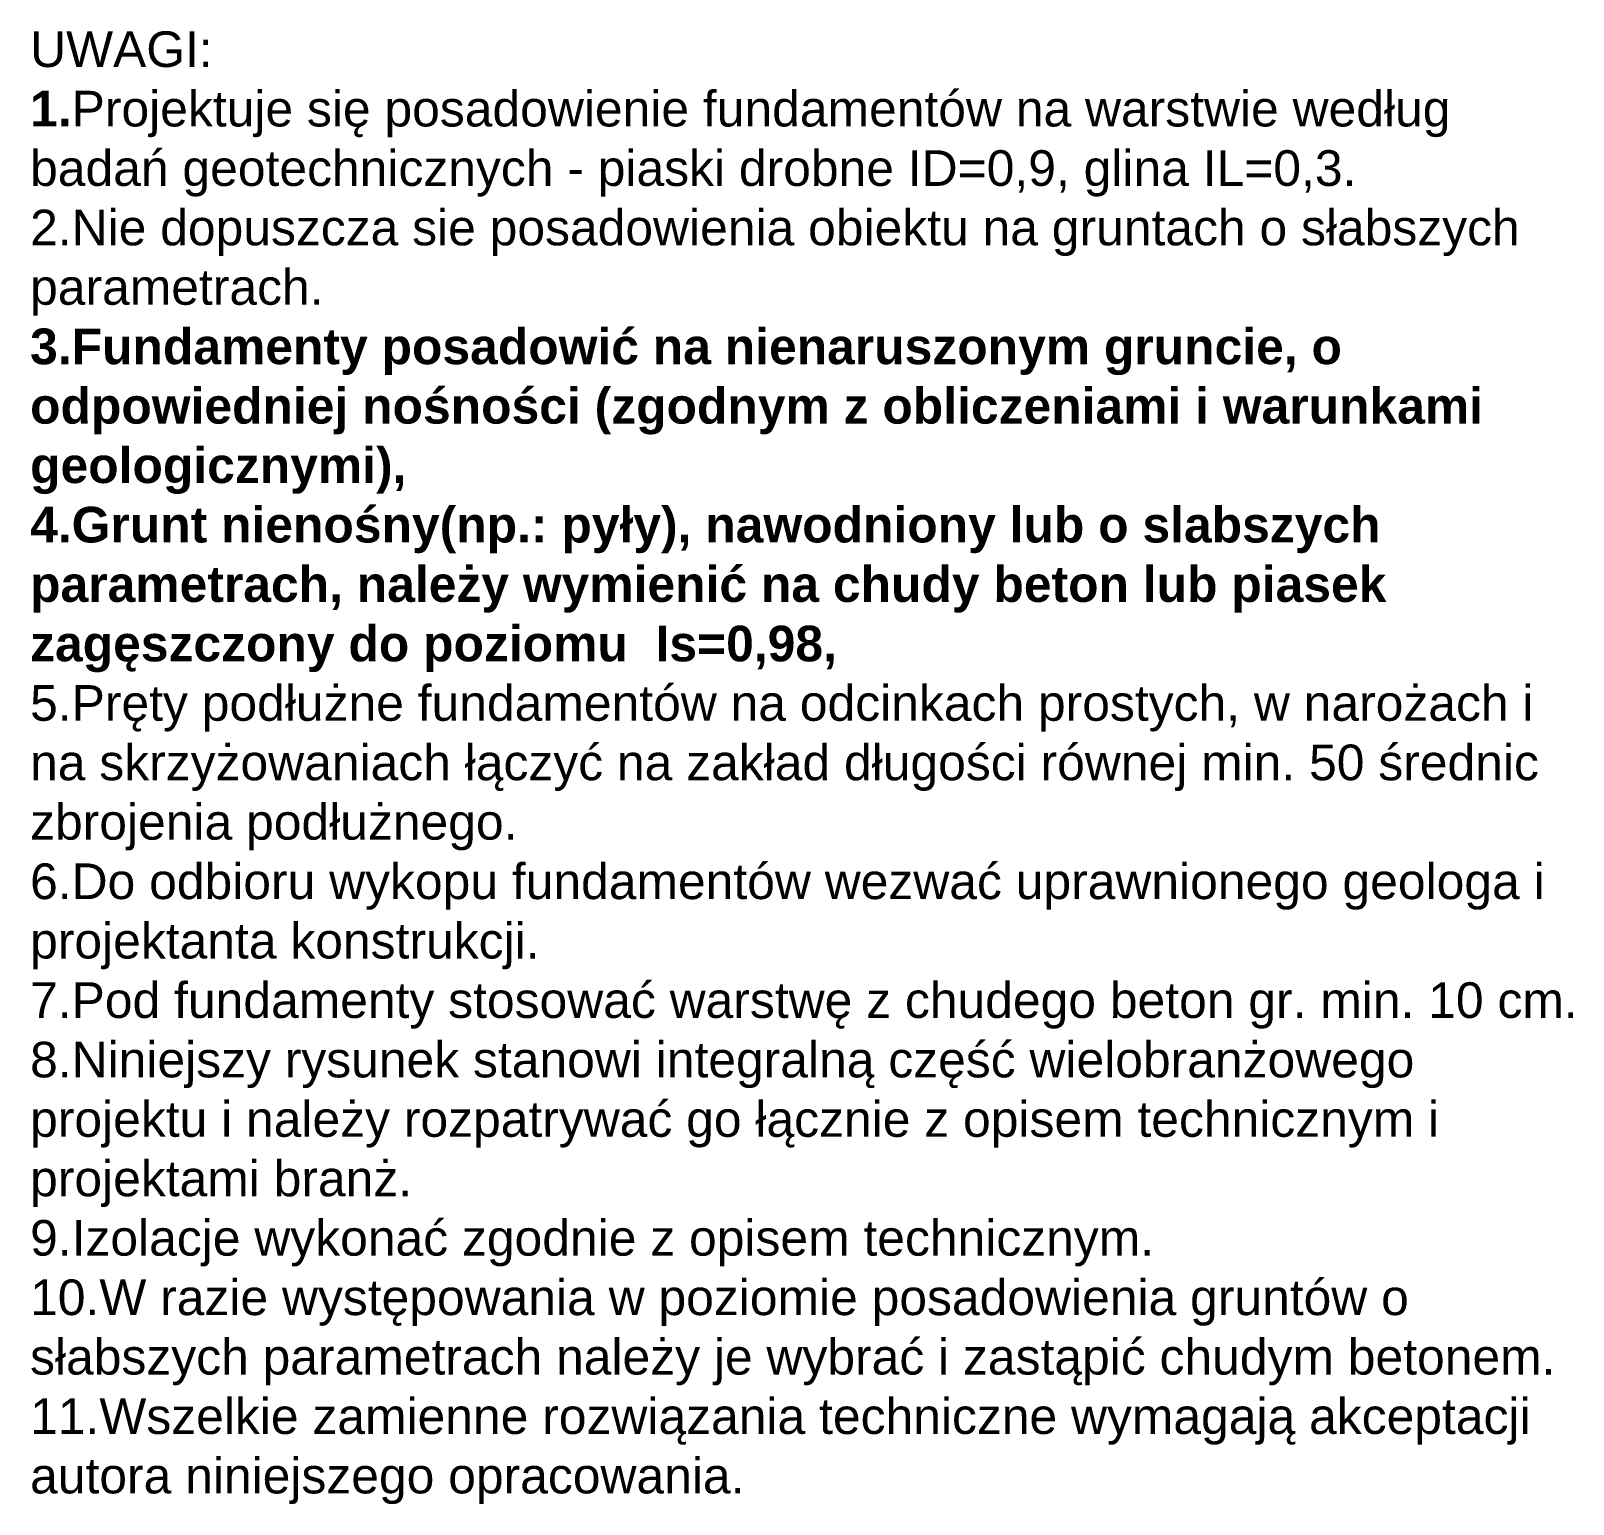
# Model space of a CAD drawing. Header units: millimetres. Extents: x 647 to 146539, y -131215 to 59.
# Drawn here: x 33446 to 37555, y -43864 to -39939 of the extents above; entities that cross this region are included whole.
import ezdxf

# ---------------------------------------------------------------- set-up
doc = ezdxf.new("R2010")
doc.units = ezdxf.units.MM
doc.layers.add('G-Opisy', color=2, linetype='Continuous', lineweight=18)
doc.styles.add('1do50-GG', font='arial.ttf', dxfattribs={"height": 125})

msp = doc.modelspace()

# ---------------------------------------------------------------- texts
at = {"layer": 'G-Opisy', "insert": (33444.39, -39940.02), "char_height": 95, "width": 4059.098, "attachment_point": 1, "style": '1do50-GG'}
msp.add_mtext('{\\C2;UWAGI:}\\P{\\fArial|b1|i0|c238|p34;\\C1;1.}{\\fArial|b0|i0|c238|p34;\\C1;Projektuje się posadowienie fundamentów na warstwie według }{\\fArial|b0|i0|c238|p34;\\C1;badań geotechnicznych - piaski drobne ID=0,9, glina IL=0,3.}\\P{\\fArial|b0|i0|c238|p34;\\C1;2.Nie dopuszcza sie posadowienia obiektu na gruntach o słabszych }{\\fArial|b0|i0|c238|p34;\\C1;parametrach.}\\P{\\fArial|b1|i0|c238|p34;\\C2;3.Fundamenty posadowić na nienaruszonym gruncie, o }{\\fArial|b1|i0|c238|p34;\\C2;odpowiedniej nośności (zgodnym z obliczeniami i warunkami }{\\fArial|b1|i0|c238|p34;\\C2;geologicznymi), }\\P{\\fArial|b1|i0|c238|p34;\\C2;4.Grunt nienośny(np.: pyły), nawodniony lub o slabszych }{\\fArial|b1|i0|c238|p34;\\C2;parametrach, należy wymienić na chudy beton lub piasek }{\\fArial|b1|i0|c238|p34;\\C2;zagęszczony do poziomu  Is=0,98,}\\P{\\fArial|b0|i0|c186|p34;\\C2;5.Pr}{\\fArial|b0|i0|c238|p34;\\C2;ę}{\\fArial|b0|i0|c186|p34;\\C2;ty pod}{\\fArial|b0|i0|c238|p34;\\C2;ł}{\\fArial|b0|i0|c186|p34;\\C2;u}{\\fArial|b0|i0|c238|p34;\\C2;ż}{\\fArial|b0|i0|c186|p34;\\C2;ne fundamentów na odcinkach prostych,}{\\fArial|b0|i0|c238|p34;\\C2; }{\\fArial|b0|i0|c186|p34;\\C2;w naro}{\\fArial|b0|i0|c238|p34;\\C2;ż}{\\fArial|b0|i0|c186|p34;\\C2;ach i }{\\fArial|b0|i0|c186|p34;\\C2;na skrzy}{\\fArial|b0|i0|c238|p34;\\C2;ż}{\\fArial|b0|i0|c186|p34;\\C2;owaniach }{\\fArial|b0|i0|c238|p34;\\C2;łą}{\\fArial|b0|i0|c186|p34;\\C2;czy}{\\fArial|b0|i0|c238|p34;\\C2;ć}{\\fArial|b0|i0|c186|p34;\\C2; na zak}{\\fArial|b0|i0|c238|p34;\\C2;ł}{\\fArial|b0|i0|c186|p34;\\C2;ad d}{\\fArial|b0|i0|c238|p34;\\C2;ł}{\\fArial|b0|i0|c186|p34;\\C2;ugo}{\\fArial|b0|i0|c238|p34;\\C2;ś}{\\fArial|b0|i0|c186|p34;\\C2;ci}{\\fArial|b0|i0|c238|p34;\\C2; }{\\fArial|b0|i0|c186|p34;\\C2;równej min. 50 }{\\fArial|b0|i0|c238|p34;\\C2;ś}{\\fArial|b0|i0|c186|p34;\\C2;rednic }{\\fArial|b0|i0|c186|p34;\\C2;zbrojenia pod}{\\fArial|b0|i0|c238|p34;\\C2;ł}{\\fArial|b0|i0|c186|p34;\\C2;u}{\\fArial|b0|i0|c238|p34;\\C2;ż}{\\fArial|b0|i0|c186|p34;\\C2;nego.}\\P{\\fArial|b0|i0|c238|p34;\\C2;6.Do odbioru wykopu fundamentów wezwać uprawnionego geologa i }{\\fArial|b0|i0|c238|p34;\\C2;projektanta konstrukcji.}\\P{\\fArial|b0|i0|c238|p34;\\C2;7.Pod fundamenty s}{\\fArial|b0|i0|c186|p34;\\C2;tosowa}{\\fArial|b0|i0|c238|p34;\\C2;ć}{\\fArial|b0|i0|c186|p34;\\C2; warstw}{\\fArial|b0|i0|c238|p34;\\C2;ę}{\\fArial|b0|i0|c186|p34;\\C2; z chudego beton gr. min. 10 }{\\fArial|b0|i0|c186|p34;\\C2;cm.}\\P{\\fArial|b0|i0|c238|p34;\\C2;8.Niniejszy rysunek stanowi integralną część wielobranżowego }{\\fArial|b0|i0|c238|p34;\\C2;projektu i należy rozpatrywać go łącznie z opisem technicznym i }{\\fArial|b0|i0|c238|p34;\\C2;projektami branż.}\\P{\\fArial|b0|i0|c186|p34;\\C2;9.Izolacje wykona}{\\fArial|b0|i0|c238|p34;\\C2;ć}{\\fArial|b0|i0|c186|p34;\\C2; zgodnie z opisem technicznym.}\\P{\\fArial|b0|i0|c238|p34;\\C2;10.W razie występowania w poziomie posadowienia gruntów o }{\\fArial|b0|i0|c238|p34;\\C2;słabszych parametrach należy je wybrać i zastąpić chudym betonem.}\\P{\\fArial|b0|i0|c238|p34;\\C2;11.Wszelkie zamienne rozwiązania techniczne wymagają akceptacji }{\\fArial|b0|i0|c238|p34;\\C2;autora niniejszego opracowania.}', dxfattribs=at)

doc.saveas('drawing.dxf')
